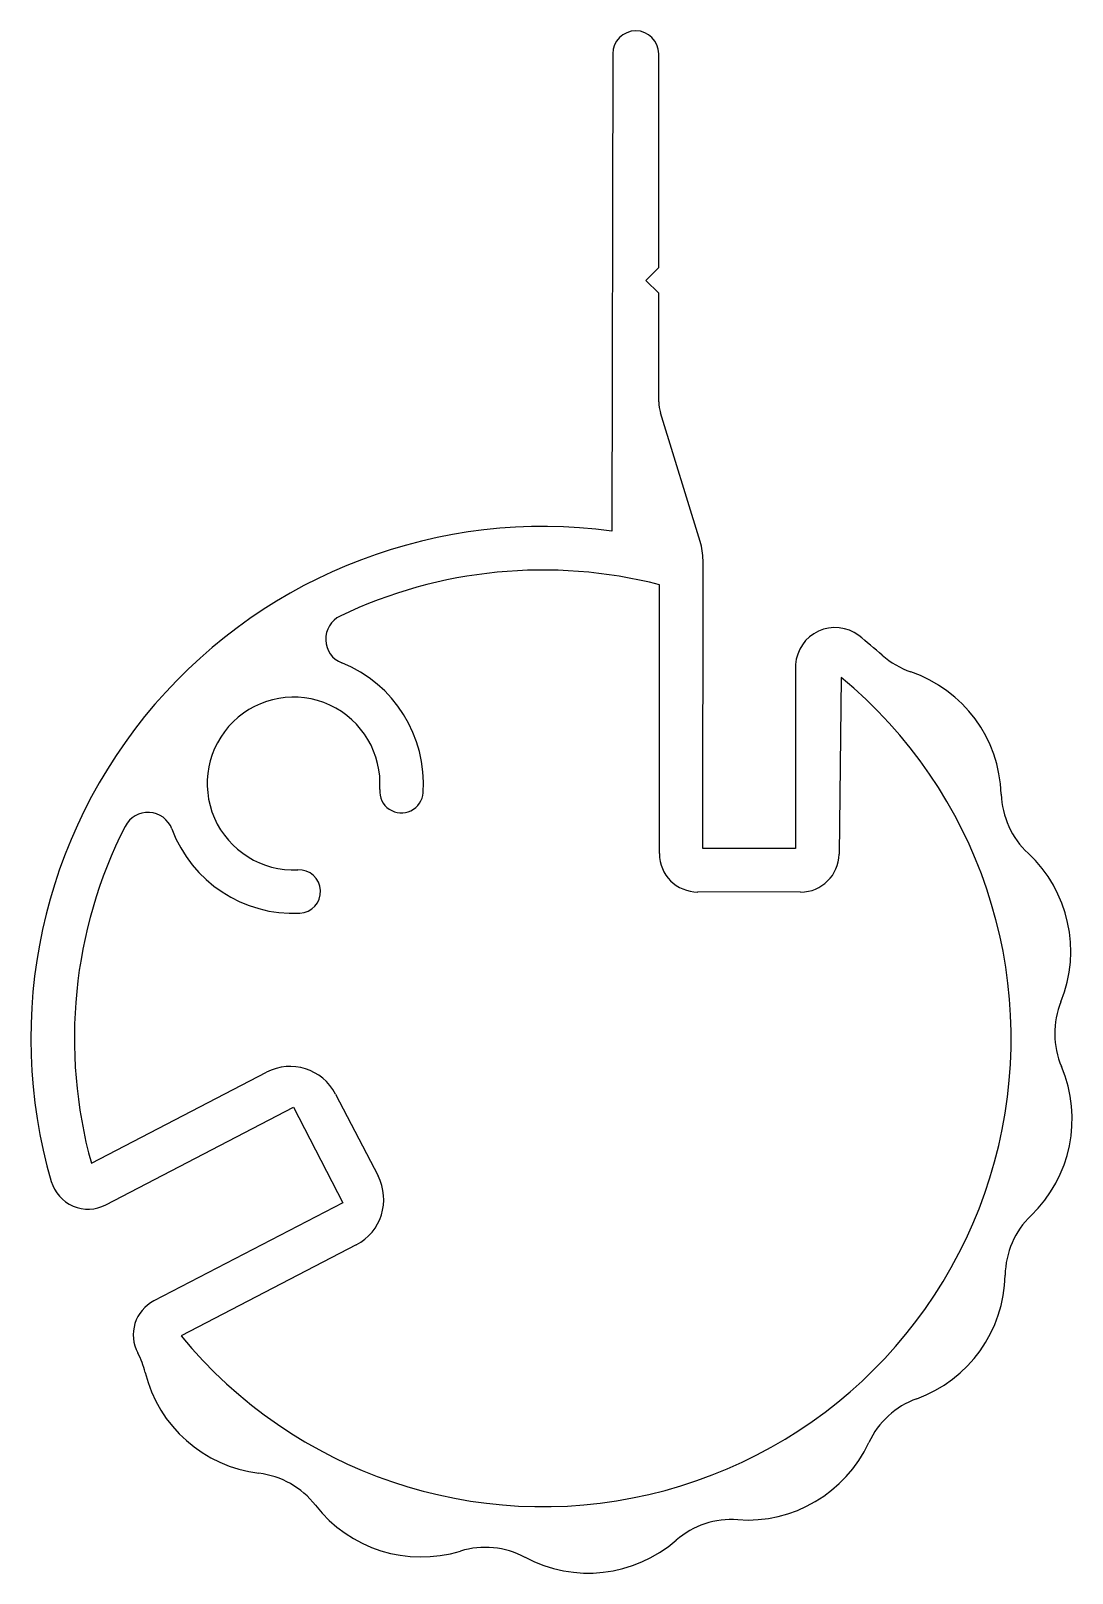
# Model space of a CAD drawing. Extents: x 474.2 to 515.3, y 611 to 672.
import ezdxf

# ---------------------------------------------------------------- set-up
doc = ezdxf.new("R2010")
doc.units = 0
doc.linetypes.add('CENTER', pattern=[1.25, 0.8, -0.15, 0.15, -0.15])
doc.layers.add('EKSEN', color=1, linetype='CENTER')

msp = doc.modelspace()

# ---------------------------------------------------------------- linework, layer by layer
at = {"layer": 'EKSEN', "color": 0, "linetype": 'BYBLOCK'}
for p, q in [((497.172, 671.089), (497.137, 652.205)), ((498.994, 662.632), (498.994, 671.089)), ((498.488, 662.126), (498.994, 662.632)), ((498.994, 661.62), (498.488, 662.126)), ((498.994, 657.324), (498.994, 661.62)), ((500.634, 651.799), (499.061, 656.881)), ((500.741, 639.65), (500.745, 651.059)), ((499.02, 639.448), (499.024, 650.084)), ((504.409, 646.924), (504.409, 646.788)), ((504.409, 646.788), (504.409, 639.648)), ((506.216, 646.418), (506.127, 639.427)), ((504.409, 639.648), (500.741, 639.65)), ((504.608, 637.927), (500.538, 637.929)), ((476.55, 627.195), (483.479, 630.796)), ((486.209, 629.933), (487.89, 626.699)), ((477.124, 625.554), (484.542, 629.409)), ((484.542, 629.409), (486.503, 625.635)), ((486.503, 625.635), (479.026, 621.75)), ((487.027, 623.968), (480.099, 620.367))]:
    msp.add_line(p, q, dxfattribs=at)
for centre, radius, start, end in [((498.083, 671.089), 0.911, 360, 180), ((500.494, 657.324), 1.5, 180, 197.19396), ((494.407, 632.139), 20.25, 82.25141, 196.23935), ((498.245, 651.06), 2.5, 359.97778, 17.19396), ((494.407, 632.139), 18.529, 75.57272, 115.62757), ((486.831, 647.932), 1.012, 115.62757, 248.23277), ((505.961, 646.838), 1.554, 52.67937, 176.82058), ((494.407, 632.139), 20.25, 48.4604, 51.89635), ((484.55, 642.22), 5.138, 355.96363, 68.23277), ((510.051, 649.797), 3.34, 228.4604, 251.0679), ((494.407, 632.139), 18.529, 219.44508, 50.40757), ((507.249, 641.628), 5.295, 1.85289, 71.0679), ((484.55, 642.22), 3.417, 355.96363, 272.75129), ((488.817, 641.919), 0.861, 175.96363, 355.96363), ((515.88, 641.907), 3.34, 181.85289, 204.4604), ((478.788, 640.068), 1.013, 20.48214, 153.08735), ((494.407, 632.139), 18.529, 153.08735, 195.47571), ((484.55, 642.22), 5.138, 200.48214, 272.75129), ((515.88, 641.907), 3.34, 204.4604, 227.0679), ((500.538, 639.447), 1.519, 179.97778, 269.97778), ((504.609, 639.446), 1.519, 269.97778, 359.27269), ((509.998, 635.585), 5.295, 337.85289, 47.0679), ((484.755, 637.947), 0.861, 272.75129, 92.75129), ((517.997, 632.329), 3.34, 157.85289, 203.0679), ((484.412, 628.999), 2.025, 27.4604, 117.4604), ((510.052, 628.945), 5.295, 313.85289, 23.0679), ((486.093, 625.765), 2.025, 297.4604, 27.4604), ((476.423, 626.901), 1.519, 196.23935, 297.4604), ((516.035, 622.718), 3.34, 133.85289, 179.0679), ((507.4, 622.858), 5.295, 289.85289, 359.0679), ((479.726, 620.402), 1.519, 117.4604, 207.91755), ((475.432, 618.127), 3.341, 13.73705, 27.91755), ((483.819, 620.188), 5.295, 193.85289, 263.0679), ((510.333, 614.736), 3.34, 109.85289, 155.0679), ((502.502, 618.376), 5.295, 265.85289, 335.0679), ((482.777, 611.615), 3.34, 37.85289, 83.0679), ((489.595, 616.915), 5.295, 217.85289, 287.0679), ((501.877, 609.763), 3.34, 85.85289, 131.0679), ((496.204, 616.274), 5.295, 241.85289, 311.0679), ((492.13, 608.659), 3.34, 61.85289, 107.0679)]:
    msp.add_arc(centre, radius, start, end, dxfattribs=at)

doc.saveas('drawing.dxf')
